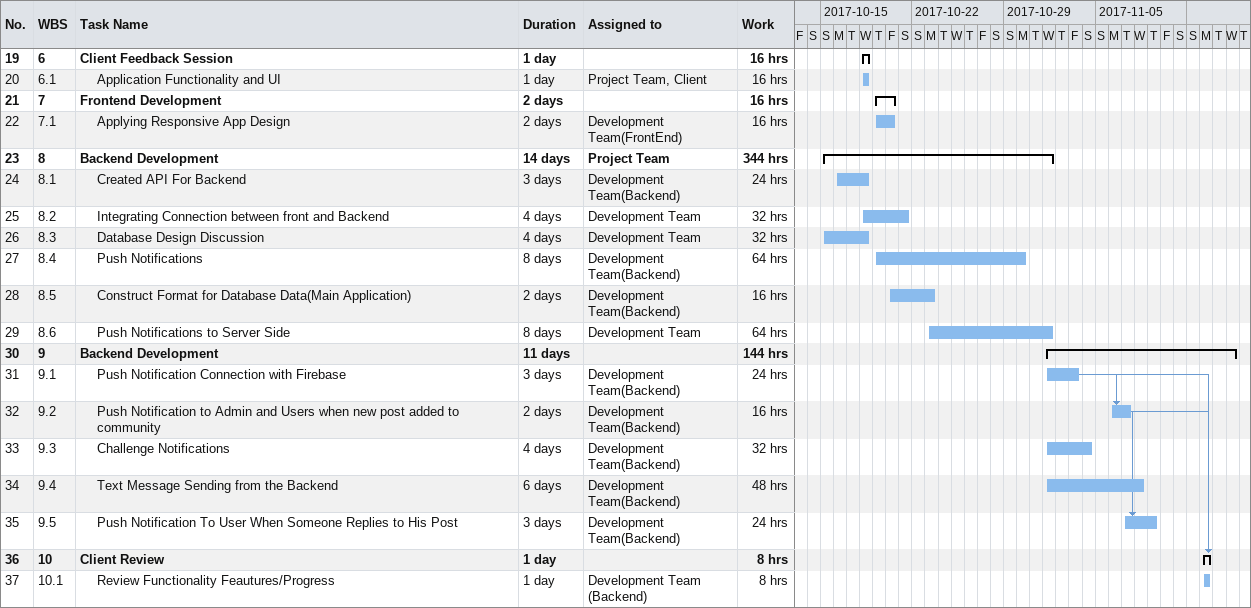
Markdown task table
| ID | WBS | Task | Duration | Start | Finish | Predecessors | Resources | Work (h) |
|---|---|---|---|---|---|---|---|---|
| 19 | 6 | **Client Feedback Session** | 1d | 2017-10-18 | 2017-10-18 |  |  | 16 |
| 20 | 6.1 | Application Functionality and UI | 1d | 2017-10-18 | 2017-10-18 |  | Project Team, Client | 16 |
| 21 | 7 | **Frontend Development** | 2d | 2017-10-19 | 2017-10-20 |  |  | 16 |
| 22 | 7.1 | Applying Responsive App Design | 2d | 2017-10-19 | 2017-10-20 |  | Development Team(FrontEnd) | 16 |
| 23 | 8 | **Backend Development** | 14d | 2017-10-15 | 2017-11-01 |  | Project Team | 344 |
| 24 | 8.1 | Created API For Backend | 3d | 2017-10-16 | 2017-10-18 |  | Development Team(Backend) | 24 |
| 25 | 8.2 | Integrating Connection between front and Backend | 4d | 2017-10-18 | 2017-10-21 |  | Development Team | 32 |
| 26 | 8.3 | Database Design Discussion | 4d | 2017-10-15 | 2017-10-18 |  | Development Team | 32 |
| 27 | 8.4 | Push Notifications | 8d | 2017-10-19 | 2017-10-30 |  | Development Team(Backend) | 64 |
| 28 | 8.5 | Construct Format for Database Data(Main Application) | 2d | 2017-10-20 | 2017-10-23 |  | Development Team(Backend) | 16 |
| 29 | 8.6 | Push Notifications to Server Side | 8d | 2017-10-23 | 2017-11-01 |  | Development Team | 64 |
| 30 | 9 | **Backend Development** | 11d | 2017-11-01 | 2017-11-15 |  |  | 144 |
| 31 | 9.1 | Push Notification Connection with Firebase | 3d | 2017-11-01 | 2017-11-03 |  | Development Team(Backend) | 24 |
| 32 | 9.2 | Push Notification to Admin and Users when new post added to community | 2d | 2017-11-06 | 2017-11-07 | 31 | Development Team(Backend) | 16 |
| 33 | 9.3 | Challenge Notifications | 4d | 2017-11-01 | 2017-11-04 |  | Development Team(Backend) | 32 |
| 34 | 9.4 | Text Message Sending from the Backend | 6d | 2017-11-01 | 2017-11-08 |  | Development Team(Backend) | 48 |
| 35 | 9.5 | Push Notification To User When Someone Replies to His Post | 3d | 2017-11-07 | 2017-11-09 | 32 | Development Team(Backend) | 24 |
| 36 | 10 | **Client Review** | 1d | 2017-11-13 | 2017-11-13 | 31, 32 |  | 8 |
| 37 | 10.1 | Review Functionality Feautures/Progress | 1d | 2017-11-13 | 2017-11-13 |  | Development Team (Backend) | 8 |
